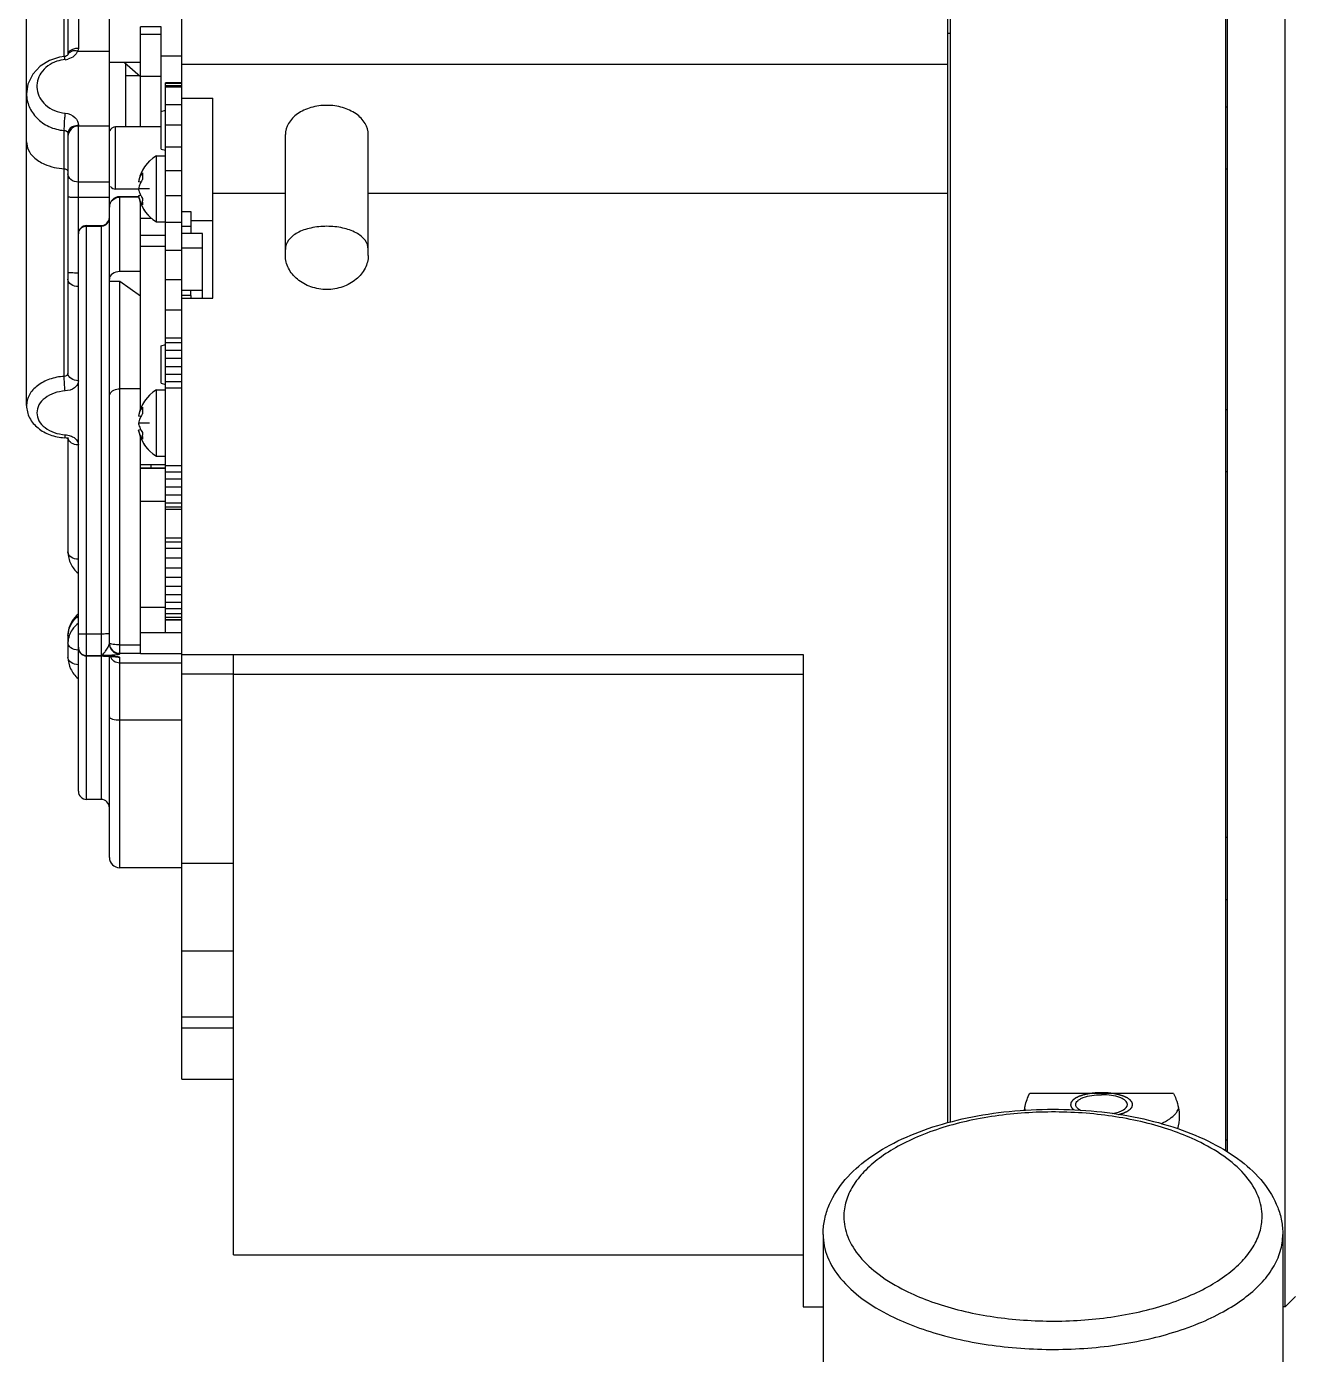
# Model space of a CAD drawing. Header units: millimetres. Extents: x 0 to 841, y 0 to 594.
# Drawn here: x 696.28 to 726.92, y 288.92 to 320.98 of the extents above; entities that cross this region are included whole.
import ezdxf

# ---------------------------------------------------------------- set-up
doc = ezdxf.new("R2010")
doc.units = ezdxf.units.MM
doc.header["$LTSCALE"] = 46.255
doc.layers.get('0').update_dxf_attribs({"linetype": 'CONTINUOUS'})
doc.layers.add('AXIS', color=7, linetype='CONTINUOUS')
doc.layers.add('COSMETIC', color=7, linetype='CONTINUOUS')

msp = doc.modelspace()

# ---------------------------------------------------------------- linework, layer by layer
at = {"color": 7, "linetype": 'CONTINUOUS'}
for p, q in [((718.533, 294.514), (718.533, 344.201)), ((726.674, 290.074), (726.674, 344.201)), ((698.283, 316.65), (698.283, 327.166)), ((696.283, 311.834), (696.283, 324.811)), ((697.533, 324.338), (697.533, 320.457)), ((697.192, 320.258), (697.192, 324.123)), ((697.283, 324.088), (697.283, 320.312)), ((700.033, 318.951), (700.033, 321.531)), ((699.033, 318.56), (699.033, 320.979)), ((699.533, 320.979), (699.033, 320.979)), ((699.533, 318.028), (699.533, 320.979)), ((699.533, 320.789), (699.033, 320.789)), ((697.283, 320.312), (697.281, 320.305)), ((697.515, 320.393), (698.283, 320.393)), ((697.195, 320.258), (697.081, 320.243)), ((699.033, 320.113), (698.283, 320.113)), ((698.646, 320.113), (699.033, 319.779)), ((698.683, 318.56), (698.683, 320.08)), ((699.533, 320.274), (700.033, 320.274)), ((718.533, 320.066), (700.033, 320.066)), ((699.017, 319.792), (698.683, 319.792)), ((699.033, 319.789), (699.533, 319.789)), ((700.033, 319.518), (699.634, 319.518)), ((700.033, 319.259), (700.783, 319.259)), ((700.783, 314.423), (700.783, 319.259)), ((725.243, 319.046), (725.274, 319.046)), ((699.533, 318.934), (699.634, 318.962)), ((697.192, 312.539), (697.192, 318.474)), ((697.283, 318.419), (697.283, 312.609)), ((697.533, 302.524), (697.533, 318.596)), ((698.283, 318.581), (697.533, 318.581)), ((698.433, 317.06), (698.433, 318.56)), ((699.533, 318.56), (698.433, 318.56)), ((702.533, 315.457), (702.533, 318.375)), ((704.533, 315.457), (704.533, 318.375)), ((699.418, 316.267), (699.418, 317.867)), ((699.418, 317.867), (699.634, 317.867)), ((699.533, 318.028), (699.634, 318.001)), ((725.243, 317.546), (725.274, 317.546)), ((698.283, 317.23), (697.533, 317.23)), ((699.042, 317.227), (698.986, 317.235)), ((698.283, 316.855), (697.533, 316.855)), ((698.986, 317.06), (698.433, 317.06)), ((698.533, 315.067), (698.533, 316.876)), ((698.986, 316.876), (698.533, 316.876)), ((698.986, 316.867), (698.533, 316.867)), ((699.042, 316.907), (698.986, 316.899)), ((699.033, 316.906), (699.033, 316.925)), ((700.783, 316.961), (702.533, 316.961)), ((704.533, 316.961), (718.533, 316.961)), ((698.283, 306.085), (698.283, 316.626)), ((699.033, 311.74), (699.033, 316.737)), ((697.733, 302.324), (697.733, 316.178)), ((697.733, 316.178), (698.083, 316.178)), ((697.733, 316.167), (698.083, 316.167)), ((698.083, 316.178), (698.083, 305.801)), ((699.033, 316.36), (699.294, 316.36)), ((699.418, 316.267), (699.634, 316.267)), ((700.783, 316.29), (700.258, 316.29)), ((699.033, 315.946), (699.634, 315.946)), ((699.033, 315.683), (699.634, 315.683)), ((699.033, 315.067), (698.533, 315.067)), ((698.283, 314.84), (698.533, 314.84)), ((698.533, 305.835), (698.533, 314.84)), ((698.533, 314.84), (699.033, 314.486)), ((700.033, 297.074), (700.033, 314.423)), ((700.033, 314.423), (700.783, 314.423)), ((699.533, 313.278), (699.634, 313.305)), ((699.533, 312.371), (699.533, 313.278)), ((699.634, 313.464), (699.634, 313.462)), ((700.033, 313.464), (699.634, 313.464)), ((700.033, 313.462), (699.634, 313.462)), ((699.533, 312.371), (699.634, 312.344)), ((699.033, 312.238), (698.533, 312.238)), ((699.418, 310.61), (699.418, 312.21)), ((699.418, 312.21), (699.634, 312.21)), ((725.243, 311.74), (725.274, 311.74)), ((699.042, 311.57), (698.986, 311.578)), ((697.283, 311.026), (697.283, 308.299)), ((699.042, 311.25), (698.986, 311.243)), ((699.033, 305.85), (699.033, 311.081)), ((699.033, 310.411), (699.283, 310.411)), ((699.283, 310.411), (699.634, 310.414)), ((699.418, 310.61), (699.634, 310.61)), ((700.033, 310.376), (699.634, 310.376)), ((699.634, 310.312), (699.033, 310.312)), ((725.243, 310.24), (725.274, 310.24)), ((699.033, 309.527), (699.634, 309.527)), ((700.033, 309.381), (699.634, 309.381)), ((699.634, 308.534), (699.634, 308.533)), ((700.033, 308.534), (699.634, 308.534)), ((700.033, 308.533), (699.634, 308.533)), ((699.033, 306.965), (699.634, 306.965)), ((697.283, 306.284), (697.283, 305.753)), ((697.733, 306.324), (698.083, 306.324)), ((699.033, 306.35), (700.033, 306.35)), ((698.533, 306.057), (699.033, 306.057)), ((697.733, 305.801), (698.083, 305.801)), ((697.733, 305.788), (698.083, 305.788)), ((697.733, 305.788), (698.083, 305.788)), ((698.083, 305.788), (698.083, 305.788)), ((698.09, 305.787), (698.083, 305.788)), ((698.09, 305.787), (698.083, 305.788)), ((698.083, 305.787), (698.083, 302.324)), ((698.283, 300.924), (698.283, 305.779)), ((698.533, 305.853), (699.033, 305.853)), ((698.533, 300.674), (698.533, 305.754)), ((698.533, 305.624), (700.033, 305.624)), ((699.033, 305.85), (700.033, 305.85)), ((700.033, 305.824), (715.033, 305.824)), ((701.283, 291.324), (701.283, 305.824)), ((715.033, 305.824), (715.033, 290.074)), ((701.283, 305.351), (700.033, 305.351)), ((715.033, 305.341), (701.283, 305.341)), ((698.533, 304.242), (700.033, 304.242)), ((698.083, 302.324), (697.733, 302.324)), ((725.243, 301.408), (725.274, 301.408)), ((700.033, 300.785), (701.283, 300.785)), ((700.033, 300.674), (698.533, 300.674)), ((725.243, 299.908), (725.274, 299.908)), ((700.033, 298.671), (701.283, 298.671)), ((700.033, 297.074), (701.283, 297.074)), ((700.033, 295.571), (700.033, 296.808)), ((700.033, 295.571), (701.283, 295.571)), ((725.243, 294.102), (725.274, 294.102)), ((715.518, 291.819), (715.518, 281.762)), ((726.618, 291.819), (726.618, 282.799)), ((701.283, 291.324), (715.033, 291.324)), ((726.924, 290.324), (726.674, 290.074)), ((715.033, 290.074), (715.518, 290.074))]:
    msp.add_line(p, q, dxfattribs=at)
at = {"color": 6, "linetype": 'CONTINUOUS'}
for p, q in [((699.634, 313.464), (699.634, 319.628)), ((700.033, 319.628), (699.634, 319.628)), ((700.033, 319.608), (699.634, 319.608)), ((700.033, 319.551), (699.634, 319.551)), ((700.033, 319.097), (699.634, 319.097)), ((700.033, 314.423), (700.033, 318.951)), ((700.033, 318.606), (699.634, 318.606)), ((700.033, 318.074), (699.634, 318.074)), ((700.033, 317.504), (699.634, 317.504)), ((700.033, 316.897), (699.634, 316.897)), ((700.258, 316.511), (700.033, 316.511)), ((700.258, 315.99), (700.258, 316.511)), ((700.033, 316.254), (699.634, 316.254)), ((700.258, 316.157), (700.033, 316.157)), ((700.533, 315.99), (700.033, 315.99)), ((700.533, 314.423), (700.533, 315.99)), ((700.033, 315.579), (699.634, 315.579)), ((700.533, 315.635), (700.033, 315.635)), ((700.033, 314.873), (699.634, 314.873)), ((700.533, 314.609), (700.033, 314.609)), ((700.248, 314.487), (700.248, 314.609)), ((700.258, 314.487), (700.033, 314.487)), ((700.258, 314.423), (700.258, 314.487)), ((700.033, 314.138), (699.634, 314.138)), ((699.634, 308.534), (699.634, 313.462)), ((700.033, 313.35), (699.634, 313.35)), ((700.033, 313.162), (699.634, 313.162)), ((700.033, 312.966), (699.634, 312.966)), ((700.033, 312.77), (699.634, 312.77)), ((700.033, 312.581), (699.634, 312.581)), ((700.033, 312.408), (699.634, 312.408)), ((700.033, 312.255), (699.634, 312.255)), ((700.033, 310.227), (699.634, 310.227)), ((700.033, 310.053), (699.634, 310.053)), ((700.033, 309.865), (699.634, 309.865)), ((700.033, 309.669), (699.634, 309.669)), ((700.033, 309.473), (699.634, 309.473)), ((700.033, 309.327), (699.634, 309.327)), ((700.033, 308.628), (699.634, 308.628)), ((699.634, 306.35), (699.634, 308.533)), ((700.033, 308.38), (699.634, 308.38)), ((700.033, 308.145), (699.634, 308.145)), ((700.033, 307.909), (699.634, 307.909)), ((700.033, 307.68), (699.634, 307.68)), ((700.033, 307.462), (699.634, 307.462)), ((700.033, 307.26), (699.634, 307.26)), ((700.033, 307.081), (699.634, 307.081)), ((700.033, 306.927), (699.634, 306.927)), ((700.033, 306.804), (699.634, 306.804)), ((700.033, 306.714), (699.634, 306.714)), ((700.033, 306.659), (699.634, 306.659)), ((700.033, 306.65), (699.634, 306.65))]:
    msp.add_line(p, q, dxfattribs=at)
at = {"color": 7, "linetype": 'CONTINUOUS'}
for points in [[(697.081, 320.243), (696.833, 320.166), (696.61, 320.029), (696.432, 319.837), (696.317, 319.597), (696.283, 319.36)], [(697.281, 320.305), (697.279, 320.3), (697.274, 320.293), (697.265, 320.284), (697.25, 320.274), (697.226, 320.264), (697.195, 320.258)], [(698.09, 305.787), (698.138, 305.785), (698.197, 305.783), (698.253, 305.781), (698.306, 305.778), (698.353, 305.775)], [(698.353, 305.775), (698.394, 305.773), (698.427, 305.77), (698.452, 305.768), (698.459, 305.767)]]:
    msp.add_lwpolyline(points, dxfattribs=at)
for centre, radius, start, end in [((697.281, 319.333), 0.855, 94.4963, 108.1642), ((697.183, 320.585), 0.401, 274.4979, 284.1895), ((697.533, 318.331), 0.25, 90, 180), ((698.433, 318.41), 0.15, 90, 162), ((699.91, 317.067), 0.94, 121.6366, 169.7188), ((699.539, 317.379), 0.46, 170.8607, 176.4531), ((698.433, 317.21), 0.15, 216, 270), ((699.449, 317.151), 0.47, 161.8813, 169.6995), ((699.562, 317.377), 0.483, 176.4111, 178.052), ((699.574, 317.376), 0.495, 178.0534, 180.0043), ((699.589, 317.376), 0.51, 180.0048, 181.9192), ((699.602, 317.377), 0.524, 181.9178, 183.4735), ((699.628, 317.379), 0.549, 183.488, 188.4606), ((698.533, 316.626), 0.25, 90, 180), ((699.91, 317.067), 0.94, 190.2812, 238.3634), ((699.454, 316.985), 0.476, 190.3516, 202.8008), ((699.599, 317.2), 0.63, 207.7156, 210.381), ((699.629, 317.217), 0.664, 210.3871, 215.0279), ((699.602, 316.757), 0.523, 176.5255, 178.082), ((699.636, 316.755), 0.557, 171.5751, 176.4765), ((699.077, 316.65), 0.795, 180.0016, 181.7417), ((699.581, 316.758), 0.503, 178.0676, 181.9324), ((699.562, 316.757), 0.483, 181.9483, 183.59), ((699.544, 316.756), 0.465, 183.5777, 189.1083), ((697.733, 315.978), 0.2, 90, 180), ((698.083, 316.378), 0.2, 270, 360), ((698.088, 316.364), 0.195, 337.1744, 354.159), ((698.092, 316.363), 0.19, 354.1792, 359.9846), ((699.91, 311.41), 0.94, 121.6366, 169.7188), ((699.562, 311.72), 0.483, 176.4111, 178.052), ((699.574, 311.72), 0.495, 178.0534, 180.0043), ((699.589, 311.72), 0.51, 180.0048, 181.9192), ((699.602, 311.72), 0.524, 181.9178, 183.4735), ((699.539, 311.722), 0.46, 170.8607, 176.4531), ((699.628, 311.722), 0.549, 183.488, 188.4606), ((699.449, 311.494), 0.47, 161.8813, 169.6995), ((699.91, 311.41), 0.94, 190.2812, 238.3634), ((699.602, 311.1), 0.523, 176.5255, 178.082), ((699.581, 311.101), 0.503, 178.0676, 181.9324), ((699.562, 311.1), 0.483, 181.9483, 183.59), ((699.636, 311.098), 0.557, 171.5751, 176.4765), ((699.544, 311.099), 0.465, 183.5777, 189.1083), ((698.05, 306.209), 0.787, 137.9932, 139.7397), ((698.056, 306.203), 0.796, 137.3603, 137.9948), ((698.066, 306.194), 0.81, 135.1834, 137.3557), ((698.05, 306.105), 0.828, 129.1463, 132.9145), ((698.087, 306.173), 0.839, 132.0271, 135.177), ((697.533, 306.277), 0.347, 268.3739, 269.9983), ((697.733, 305.988), 0.2, 180, 270), ((697.732, 306.001), 0.2, 202.5585, 270.0141), ((697.732, 305.988), 0.2, 202.5585, 270.0141), ((698.533, 306.085), 0.25, 201.4216, 209.8793), ((698.533, 305.875), 0.25, 202.6441, 217.9622), ((698.533, 305.875), 0.251, 218.0363, 235.983), ((697.733, 302.524), 0.2, 180, 270), ((698.083, 302.124), 0.2, 0, 90), ((698.533, 300.924), 0.25, 180, 270)]:
    msp.add_arc(centre, radius, start, end, dxfattribs=at)
for points, knots in [([(697.515, 320.393), (697.467, 320.403), (697.374, 320.404), (697.295, 320.341), (697.281, 320.305)], [0, 0, 0, 0, 0.558747, 1, 1, 1, 1]), ([(697.515, 320.393), (697.498, 320.348), (697.434, 320.259), (697.336, 320.211), (697.281, 320.197)], [0, 0, 0, 0, 0.461144, 1, 1, 1, 1]), ([(697.533, 320.457), (697.5, 320.457), (697.439, 320.45), (697.343, 320.418), (697.283, 320.354), (697.283, 320.312)], [0, 0, 0, 0, 0.311025, 0.592685, 1, 1, 1, 1]), ([(697.015, 320.146), (696.863, 320.096), (696.597, 319.914), (696.483, 319.453), (696.725, 319.031), (697.043, 318.91), (697.214, 318.896)], [0, 0, 0, 0, 0.263385, 0.484855, 0.716319, 1, 1, 1, 1]), ([(697.198, 320.256), (697.197, 320.257), (697.197, 320.258), (697.195, 320.258), (697.195, 320.258)], [0, 0, 0, 0, 0.60817, 1, 1, 1, 1]), ([(697.214, 320.186), (697.212, 320.201), (697.207, 320.225), (697.202, 320.249), (697.198, 320.256)], [0, 0, 0, 0, 0.654913, 1, 1, 1, 1]), ([(696.283, 319.36), (696.283, 319.256), (696.328, 319.04), (696.519, 318.757), (696.819, 318.548), (697.064, 318.485), (697.192, 318.474)], [0, 0, 0, 0, 0.22611, 0.464318, 0.722721, 1, 1, 1, 1]), ([(704.533, 318.375), (704.533, 318.469), (704.472, 318.67), (704.239, 318.901), (703.911, 319.049), (703.533, 319.1), (703.154, 319.049), (702.826, 318.901), (702.593, 318.67), (702.533, 318.469), (702.533, 318.375)], [0, 0, 0, 0, 0.104747, 0.222329, 0.356016, 0.5, 0.643984, 0.777671, 0.895253, 1, 1, 1, 1]), ([(697.214, 318.896), (697.208, 318.858), (697.199, 318.774), (697.188, 318.653), (697.188, 318.552), (697.185, 318.493), (697.192, 318.474)], [0, 0, 0, 0, 0.277514, 0.59484, 0.86095, 1, 1, 1, 1]), ([(697.214, 318.896), (697.301, 318.89), (697.462, 318.825), (697.533, 318.666), (697.533, 318.596)], [0, 0, 0, 0, 0.553267, 1, 1, 1, 1]), ([(697.192, 318.474), (697.209, 318.474), (697.244, 318.468), (697.283, 318.439), (697.283, 318.419)], [0, 0, 0, 0, 0.458123, 1, 1, 1, 1]), ([(697.408, 318.572), (697.373, 318.558), (697.312, 318.519), (697.283, 318.45), (697.283, 318.419)], [0, 0, 0, 0, 0.542476, 1, 1, 1, 1]), ([(696.283, 318.198), (696.283, 318.135), (696.315, 317.995), (696.467, 317.8), (696.762, 317.616), (697.029, 317.562), (697.192, 317.55)], [0, 0, 0, 0, 0.156862, 0.342374, 0.596477, 1, 1, 1, 1]), ([(697.192, 317.55), (697.218, 317.548), (697.26, 317.537), (697.283, 317.499), (697.283, 317.485)], [0, 0, 0, 0, 0.659313, 1, 1, 1, 1]), ([(697.533, 317.23), (697.47, 317.23), (697.349, 317.262), (697.283, 317.377), (697.283, 317.43)], [0, 0, 0, 0, 0.538761, 1, 1, 1, 1]), ([(699.002, 317.297), (699.011, 317.324), (699.034, 317.379), (699.067, 317.428), (699.085, 317.452)], [0, 0, 0, 0, 0.492492, 1, 1, 1, 1]), ([(699.042, 317.227), (699.035, 317.214), (699.01, 317.163), (698.993, 317.108), (698.986, 317.067)], [0, 0, 0, 0, 0.257256, 1, 1, 1, 1]), ([(699.085, 317.298), (699.081, 317.292), (699.065, 317.269), (699.051, 317.245), (699.042, 317.227)], [0, 0, 0, 0, 0.253764, 1, 1, 1, 1]), ([(697.533, 316.855), (697.501, 316.855), (697.442, 316.856), (697.372, 316.858), (697.328, 316.861), (697.303, 316.863), (697.292, 316.865), (697.283, 316.867), (697.283, 316.868)], [0, 0, 0, 0, 0.381071, 0.704307, 0.82831, 0.920846, 0.978293, 1, 1, 1, 1]), ([(698.283, 316.621), (698.283, 316.684), (698.337, 316.815), (698.469, 316.867), (698.533, 316.867)], [0, 0, 0, 0, 0.49671, 1, 1, 1, 1]), ([(698.986, 317.067), (698.988, 317.053), (699, 316.998), (699.022, 316.945), (699.042, 316.907)], [0, 0, 0, 0, 0.24406, 1, 1, 1, 1]), ([(699.085, 316.682), (699.078, 316.692), (699.051, 316.729), (699.029, 316.769), (699.015, 316.8)], [0, 0, 0, 0, 0.255228, 1, 1, 1, 1]), ([(697.548, 316.046), (697.563, 316.082), (697.615, 316.145), (697.694, 316.167), (697.733, 316.167)], [0, 0, 0, 0, 0.497296, 1, 1, 1, 1]), ([(704.533, 315.605), (704.533, 315.682), (704.467, 315.854), (704.23, 316.029), (703.907, 316.137), (703.533, 316.174), (703.158, 316.137), (702.835, 316.029), (702.598, 315.854), (702.533, 315.682), (702.533, 315.605)], [0, 0, 0, 0, 0.093156, 0.205494, 0.343995, 0.500001, 0.656003, 0.794506, 0.906843, 1, 1, 1, 1]), ([(704.533, 315.457), (704.533, 315.351), (704.475, 315.129), (704.248, 314.859), (703.918, 314.678), (703.533, 314.614), (703.147, 314.678), (702.817, 314.859), (702.59, 315.129), (702.533, 315.351), (702.533, 315.457)], [0, 0, 0, 0, 0.111463, 0.232014, 0.362802, 0.499999, 0.6372, 0.767986, 0.888538, 1, 1, 1, 1]), ([(697.533, 315.033), (697.501, 315.033), (697.442, 315.033), (697.372, 315.036), (697.328, 315.038), (697.303, 315.04), (697.292, 315.043), (697.283, 315.044), (697.283, 315.046)], [0, 0, 0, 0, 0.381071, 0.704307, 0.82831, 0.920846, 0.978293, 1, 1, 1, 1]), ([(697.533, 314.705), (697.471, 314.705), (697.357, 314.729), (697.283, 314.834), (697.283, 314.882)], [0, 0, 0, 0, 0.559768, 1, 1, 1, 1]), ([(698.533, 315.067), (698.471, 315.067), (698.356, 315.042), (698.283, 314.935), (698.283, 314.887)], [0, 0, 0, 0, 0.559619, 1, 1, 1, 1]), ([(697.192, 312.539), (697.072, 312.531), (696.841, 312.487), (696.544, 312.334), (696.336, 312.111), (696.283, 311.923), (696.283, 311.834)], [0, 0, 0, 0, 0.288269, 0.554029, 0.78881, 1, 1, 1, 1]), ([(697.283, 312.609), (697.283, 312.591), (697.256, 312.551), (697.214, 312.54), (697.192, 312.539)], [0, 0, 0, 0, 0.441981, 1, 1, 1, 1]), ([(697.214, 312.186), (697.211, 312.213), (697.199, 312.33), (697.192, 312.448), (697.192, 312.539)], [0, 0, 0, 0, 0.229867, 1, 1, 1, 1]), ([(697.533, 312.432), (697.533, 312.401), (697.514, 312.335), (697.413, 312.227), (697.294, 312.191), (697.214, 312.186)], [0, 0, 0, 0, 0.21244, 0.448604, 1, 1, 1, 1]), ([(697.533, 312.432), (697.471, 312.432), (697.357, 312.456), (697.283, 312.561), (697.283, 312.609)], [0, 0, 0, 0, 0.559768, 1, 1, 1, 1]), ([(697.214, 312.186), (697.124, 312.18), (696.952, 312.147), (696.728, 312.033), (696.572, 311.865), (696.514, 311.658), (696.572, 311.451), (696.728, 311.283), (696.952, 311.169), (697.124, 311.135), (697.214, 311.13)], [0, 0, 0, 0, 0.144122, 0.27701, 0.394403, 0.5, 0.605597, 0.72299, 0.855878, 1, 1, 1, 1]), ([(698.283, 312.058), (698.283, 312.07), (698.289, 312.12), (698.325, 312.163), (698.356, 312.186)], [0, 0, 0, 0, 0.234695, 1, 1, 1, 1]), ([(698.356, 312.186), (698.368, 312.194), (698.422, 312.225), (698.485, 312.238), (698.533, 312.238)], [0, 0, 0, 0, 0.235381, 1, 1, 1, 1]), ([(696.283, 311.834), (696.283, 311.732), (696.337, 311.521), (696.552, 311.272), (696.852, 311.11), (697.081, 311.064), (697.198, 311.057)], [0, 0, 0, 0, 0.233654, 0.475183, 0.730998, 1, 1, 1, 1]), ([(699.002, 311.64), (699.011, 311.668), (699.034, 311.722), (699.067, 311.771), (699.085, 311.795)], [0, 0, 0, 0, 0.492492, 1, 1, 1, 1]), ([(699.042, 311.57), (699.035, 311.557), (699.01, 311.506), (698.993, 311.452), (698.986, 311.41)], [0, 0, 0, 0, 0.257256, 1, 1, 1, 1]), ([(698.986, 311.41), (698.988, 311.397), (699, 311.341), (699.022, 311.288), (699.042, 311.25)], [0, 0, 0, 0, 0.24406, 1, 1, 1, 1]), ([(699.085, 311.641), (699.081, 311.635), (699.065, 311.612), (699.051, 311.588), (699.042, 311.57)], [0, 0, 0, 0, 0.253764, 1, 1, 1, 1]), ([(697.2, 311.058), (697.2, 311.058), (697.199, 311.057), (697.199, 311.057), (697.198, 311.057)], [0, 0, 0, 0, 0.598019, 1, 1, 1, 1]), ([(697.214, 311.13), (697.212, 311.113), (697.208, 311.09), (697.205, 311.065), (697.2, 311.058)], [0, 0, 0, 0, 0.673385, 1, 1, 1, 1]), ([(697.284, 311.032), (697.282, 311.033), (697.271, 311.04), (697.258, 311.045), (697.247, 311.048)], [0, 0, 0, 0, 0.178842, 1, 1, 1, 1]), ([(697.292, 311.026), (697.292, 311.026), (697.286, 311.028), (697.287, 311.03), (697.284, 311.032)], [0, 0, 0, 0, 0.044324, 1, 1, 1, 1]), ([(697.52, 310.883), (697.468, 310.885), (697.371, 310.908), (697.299, 310.984), (697.287, 311.026)], [0, 0, 0, 0, 0.549364, 1, 1, 1, 1]), ([(697.338, 311.105), (697.357, 311.098), (697.425, 311.069), (697.486, 311.017), (697.511, 310.969)], [0, 0, 0, 0, 0.275606, 1, 1, 1, 1]), ([(699.033, 311.107), (699.027, 311.118), (699.006, 311.161), (698.992, 311.207), (698.986, 311.243)], [0, 0, 0, 0, 0.253396, 1, 1, 1, 1]), ([(699.085, 311.026), (699.08, 311.032), (699.061, 311.058), (699.044, 311.086), (699.033, 311.107)], [0, 0, 0, 0, 0.253788, 1, 1, 1, 1]), ([(699.042, 311.25), (699.045, 311.244), (699.058, 311.22), (699.073, 311.197), (699.085, 311.179)], [0, 0, 0, 0, 0.246387, 1, 1, 1, 1]), ([(699.283, 310.411), (699.283, 310.407), (699.283, 310.385), (699.285, 310.363), (699.286, 310.346)], [0, 0, 0, 0, 0.216693, 1, 1, 1, 1]), ([(697.533, 308.122), (697.471, 308.122), (697.357, 308.146), (697.283, 308.251), (697.283, 308.299)], [0, 0, 0, 0, 0.559768, 1, 1, 1, 1]), ([(697.449, 306.718), (697.397, 306.657), (697.313, 306.521), (697.283, 306.362), (697.283, 306.284)], [0, 0, 0, 0, 0.504389, 1, 1, 1, 1]), ([(697.318, 306.47), (697.327, 306.492), (697.368, 306.582), (697.432, 306.661), (697.486, 306.712)], [0, 0, 0, 0, 0.239592, 1, 1, 1, 1]), ([(697.419, 306.463), (697.407, 306.449), (697.364, 306.392), (697.33, 306.328), (697.312, 306.278)], [0, 0, 0, 0, 0.258779, 1, 1, 1, 1]), ([(697.533, 306.315), (697.533, 306.316), (697.54, 306.317), (697.549, 306.319), (697.569, 306.32), (697.604, 306.322), (697.66, 306.324), (697.707, 306.324), (697.733, 306.324)], [0, 0, 0, 0, 0.02129, 0.078629, 0.171155, 0.295205, 0.618648, 1, 1, 1, 1]), ([(698.083, 306.324), (698.108, 306.324), (698.155, 306.325), (698.211, 306.326), (698.246, 306.328), (698.266, 306.329), (698.275, 306.332), (698.283, 306.332), (698.283, 306.334)], [0, 0, 0, 0, 0.381352, 0.704795, 0.828845, 0.921371, 0.97871, 1, 1, 1, 1]), ([(697.523, 305.93), (697.463, 305.932), (697.353, 305.957), (697.283, 306.06), (697.283, 306.107)], [0, 0, 0, 0, 0.55913, 1, 1, 1, 1]), ([(698.083, 305.801), (698.103, 305.805), (698.146, 305.839), (698.196, 305.911), (698.245, 305.994), (698.283, 306.055), (698.283, 306.085)], [0, 0, 0, 0, 0.176044, 0.434746, 0.742517, 1, 1, 1, 1]), ([(698.287, 306.092), (698.286, 306.093), (698.283, 306.096), (698.283, 306.099), (698.283, 306.1)], [0, 0, 0, 0, 0.547137, 1, 1, 1, 1]), ([(698.533, 306.057), (698.479, 306.057), (698.406, 306.06), (698.325, 306.075), (698.295, 306.085), (698.287, 306.092)], [0, 0, 0, 0, 0.642502, 0.868719, 1, 1, 1, 1]), ([(698.297, 306.016), (698.314, 305.97), (698.379, 305.884), (698.482, 305.853), (698.533, 305.853)], [0, 0, 0, 0, 0.49616, 1, 1, 1, 1]), ([(697.283, 305.753), (697.283, 305.658), (697.329, 305.462), (697.452, 305.306), (697.525, 305.24)], [0, 0, 0, 0, 0.492898, 1, 1, 1, 1]), ([(697.533, 305.577), (697.471, 305.577), (697.357, 305.6), (697.283, 305.705), (697.283, 305.753)], [0, 0, 0, 0, 0.559768, 1, 1, 1, 1]), ([(698.083, 305.801), (698.105, 305.802), (698.193, 305.806), (698.281, 305.809), (698.345, 305.813)], [0, 0, 0, 0, 0.262188, 1, 1, 1, 1]), ([(698.269, 305.78), (698.254, 305.781), (698.192, 305.784), (698.13, 305.786), (698.083, 305.788)], [0, 0, 0, 0, 0.242186, 1, 1, 1, 1]), ([(698.399, 305.773), (698.389, 305.774), (698.345, 305.777), (698.302, 305.779), (698.269, 305.78)], [0, 0, 0, 0, 0.230091, 1, 1, 1, 1]), ([(698.345, 305.813), (698.37, 305.814), (698.414, 305.817), (698.476, 305.821), (698.506, 305.828), (698.533, 305.83), (698.533, 305.835)], [0, 0, 0, 0, 0.398545, 0.713873, 0.920668, 1, 1, 1, 1]), ([(698.533, 305.754), (698.533, 305.758), (698.515, 305.761), (698.493, 305.765), (698.449, 305.769), (698.417, 305.772), (698.399, 305.773)], [0, 0, 0, 0, 0.079159, 0.281325, 0.594682, 1, 1, 1, 1]), ([(698.283, 304.318), (698.283, 304.307), (698.307, 304.28), (698.392, 304.25), (698.473, 304.242), (698.533, 304.242)], [0, 0, 0, 0, 0.128333, 0.34693, 1, 1, 1, 1]), ([(715.518, 291.819), (715.518, 291.93), (715.54, 292.153), (715.666, 292.592), (715.977, 293.107), (716.532, 293.626), (717.238, 294.059), (718.072, 294.403), (719.01, 294.655), (720.02, 294.809), (721.068, 294.861), (722.117, 294.809), (723.127, 294.655), (724.065, 294.403), (724.899, 294.059), (725.605, 293.626), (726.16, 293.107), (726.471, 292.592), (726.597, 292.153), (726.618, 291.93), (726.618, 291.819)], [0, 0, 0, 0, 0.024197, 0.04855, 0.098764, 0.152897, 0.212491, 0.277965, 0.348699, 0.423323, 0.500004, 0.576685, 0.651309, 0.722041, 0.787514, 0.847107, 0.901238, 0.95145, 0.975804, 1, 1, 1, 1]), ([(726.118, 292.252), (726.118, 292.334), (726.102, 292.503), (726, 292.843), (725.736, 293.258), (725.255, 293.692), (724.682, 294.032), (724.066, 294.295), (723.21, 294.563), (722.036, 294.766), (720.582, 294.8), (719.169, 294.629), (718.082, 294.316), (717.337, 293.966), (716.876, 293.676), (716.505, 293.354), (716.229, 293.005), (716.058, 292.635), (716.018, 292.376), (716.018, 292.252)], [0, 0, 0, 0, 0.020356, 0.041291, 0.086646, 0.138962, 0.199168, 0.249329, 0.303234, 0.419281, 0.540498, 0.659107, 0.767745, 0.816536, 0.860982, 0.900972, 0.936811, 0.969341, 1, 1, 1, 1]), ([(716.018, 292.252), (716.018, 292.169), (716.035, 292), (716.137, 291.66), (716.401, 291.245), (716.882, 290.811), (717.455, 290.471), (718.071, 290.208), (718.927, 289.94), (720.101, 289.738), (721.554, 289.703), (722.968, 289.874), (724.055, 290.187), (724.8, 290.537), (725.26, 290.827), (725.632, 291.149), (725.908, 291.498), (726.079, 291.868), (726.118, 292.127), (726.118, 292.252)], [0, 0, 0, 0, 0.020356, 0.041291, 0.086646, 0.138962, 0.199168, 0.249329, 0.303234, 0.419281, 0.540498, 0.659107, 0.767745, 0.816536, 0.860982, 0.900972, 0.936811, 0.969341, 1, 1, 1, 1]), ([(715.518, 291.819), (715.518, 291.727), (715.537, 291.542), (715.649, 291.169), (715.939, 290.712), (716.468, 290.235), (717.097, 289.862), (717.774, 289.573), (718.715, 289.278), (720.005, 289.056), (721.603, 289.018), (723.156, 289.206), (724.351, 289.549), (725.17, 289.934), (725.675, 290.253), (726.084, 290.607), (726.387, 290.991), (726.575, 291.397), (726.618, 291.681), (726.618, 291.819)], [0, 0, 0, 0, 0.020356, 0.041291, 0.086646, 0.138962, 0.199168, 0.249329, 0.303234, 0.419281, 0.540498, 0.659107, 0.767745, 0.816536, 0.860982, 0.900972, 0.936811, 0.96934, 1, 1, 1, 1])]:
    msp.add_open_spline(points, degree=3, knots=knots, dxfattribs=at)
for points in [[(697.533, 320.457), (697.533, 320.435), (697.526, 320.413), (697.515, 320.393)], [(697.533, 318.596), (697.49, 318.596), (697.447, 318.588), (697.408, 318.572)], [(698.083, 316.167), (698.109, 316.167), (698.135, 316.173), (698.159, 316.182)], [(698.159, 316.182), (698.183, 316.192), (698.205, 316.207), (698.224, 316.225)], [(698.224, 316.225), (698.242, 316.243), (698.257, 316.265), (698.267, 316.288)], [(697.533, 315.971), (697.533, 315.997), (697.538, 316.023), (697.548, 316.046)], [(697.247, 311.048), (697.231, 311.053), (697.215, 311.056), (697.198, 311.057)], [(697.214, 311.13), (697.256, 311.127), (697.298, 311.119), (697.338, 311.105)], [(697.287, 311.026), (697.284, 311.037), (697.283, 311.048), (697.283, 311.06)], [(697.511, 310.969), (697.524, 310.943), (697.533, 310.913), (697.533, 310.883)], [(697.283, 308.299), (697.283, 308.2), (697.308, 308.099), (697.352, 308.01)], [(697.352, 308.01), (697.394, 307.926), (697.455, 307.849), (697.525, 307.786)], [(697.527, 306.57), (697.488, 306.538), (697.451, 306.502), (697.419, 306.463)], [(697.283, 306.284), (697.283, 306.347), (697.295, 306.411), (697.318, 306.47)], [(697.312, 306.278), (697.293, 306.223), (697.283, 306.165), (697.283, 306.107)], [(697.533, 306.001), (697.533, 305.975), (697.538, 305.949), (697.548, 305.925)], [(697.533, 305.988), (697.533, 305.962), (697.538, 305.936), (697.548, 305.912)], [(698.283, 306.1), (698.283, 306.072), (698.288, 306.043), (698.297, 306.016)], [(698.283, 306.085), (698.283, 306.054), (698.289, 306.022), (698.3, 305.993)], [(698.316, 305.96), (698.338, 305.923), (698.37, 305.89), (698.408, 305.869)], [(698.393, 305.667), (698.433, 305.64), (698.484, 305.624), (698.533, 305.624)], [(698.408, 305.869), (698.445, 305.847), (698.489, 305.835), (698.533, 305.835)], [(698.458, 305.765), (698.482, 305.758), (698.508, 305.754), (698.533, 305.754)]]:
    msp.add_open_spline(points, degree=3, dxfattribs=at)
at = {"color": 2, "linetype": 'CONTINUOUS'}
for points, knots in [([(722.243, 295.242), (722.227, 295.241), (722.204, 295.24), (722.173, 295.239), (722.15, 295.238), (722.131, 295.238), (722.115, 295.237), (722.104, 295.237), (722.094, 295.236), (722.086, 295.235), (722.079, 295.234), (722.069, 295.233), (722.054, 295.231), (722.035, 295.229), (722.013, 295.227), (721.99, 295.224), (721.973, 295.222), (721.962, 295.221), (721.957, 295.22), (721.953, 295.22), (721.95, 295.219), (721.945, 295.218), (721.94, 295.217), (721.933, 295.216), (721.925, 295.214), (721.914, 295.212), (721.9, 295.209), (721.883, 295.205), (721.866, 295.201), (721.852, 295.199), (721.842, 295.196), (721.833, 295.195), (721.826, 295.193), (721.821, 295.192), (721.816, 295.191), (721.813, 295.19), (721.81, 295.189), (721.807, 295.188), (721.798, 295.185), (721.784, 295.181), (721.766, 295.175), (721.748, 295.169), (721.733, 295.164), (721.723, 295.16), (721.717, 295.159), (721.712, 295.157), (721.708, 295.156), (721.705, 295.155), (721.703, 295.154), (721.701, 295.154), (721.7, 295.153), (721.698, 295.152), (721.694, 295.15), (721.688, 295.147), (721.681, 295.144), (721.673, 295.14), (721.664, 295.135), (721.652, 295.129), (721.639, 295.123), (721.63, 295.119), (721.624, 295.116), (721.619, 295.113), (721.615, 295.111), (721.612, 295.11), (721.61, 295.109), (721.609, 295.108), (721.608, 295.108), (721.607, 295.107), (721.606, 295.107), (721.605, 295.105), (721.603, 295.104), (721.6, 295.102), (721.596, 295.099), (721.592, 295.096), (721.585, 295.09), (721.576, 295.083), (721.568, 295.077), (721.56, 295.071), (721.555, 295.067), (721.55, 295.063), (721.546, 295.06), (721.543, 295.058), (721.542, 295.057), (721.541, 295.057), (721.54, 295.056), (721.54, 295.055), (721.539, 295.054), (721.538, 295.052), (721.537, 295.051), (721.535, 295.048), (721.533, 295.045), (721.53, 295.04), (721.525, 295.033), (721.519, 295.024), (721.514, 295.017), (721.51, 295.011), (721.507, 295.008), (721.505, 295.005), (721.504, 295.003), (721.503, 295.001), (721.502, 295), (721.502, 294.998), (721.501, 294.996), (721.501, 294.993), (721.5, 294.989), (721.5, 294.984), (721.499, 294.978), (721.498, 294.971), (721.496, 294.963), (721.496, 294.957), (721.495, 294.953), (721.494, 294.949), (721.494, 294.946), (721.494, 294.944), (721.493, 294.942), (721.494, 294.94), (721.494, 294.939), (721.495, 294.937), (721.496, 294.934), (721.498, 294.93), (721.5, 294.924), (721.503, 294.917), (721.506, 294.908), (721.509, 294.9), (721.511, 294.895), (721.513, 294.892), (721.513, 294.89), (721.514, 294.888), (721.515, 294.886), (721.515, 294.885), (721.515, 294.884), (721.516, 294.884), (721.517, 294.883), (721.518, 294.882), (721.52, 294.88), (721.523, 294.877), (721.527, 294.872), (721.531, 294.868), (721.536, 294.862), (721.543, 294.855), (721.551, 294.847), (721.559, 294.838), (721.565, 294.833), (721.568, 294.83)], [0, 0, 0, 0, 0.03125, 0.046875, 0.0625, 0.078125, 0.085938, 0.09375, 0.101562, 0.105469, 0.109375, 0.117188, 0.125, 0.140625, 0.15625, 0.171875, 0.1875, 0.191406, 0.195312, 0.197266, 0.199219, 0.203125, 0.207031, 0.210938, 0.21875, 0.226562, 0.234375, 0.25, 0.265625, 0.273438, 0.28125, 0.289062, 0.292969, 0.296875, 0.300781, 0.302734, 0.304688, 0.308594, 0.3125, 0.328125, 0.34375, 0.359375, 0.375, 0.382812, 0.386719, 0.390625, 0.394531, 0.396484, 0.398438, 0.400391, 0.401367, 0.402344, 0.40625, 0.414062, 0.421875, 0.429688, 0.4375, 0.453125, 0.46875, 0.476562, 0.484375, 0.488281, 0.492188, 0.496094, 0.498047, 0.499023, 0.5, 0.500977, 0.501953, 0.503906, 0.507812, 0.511719, 0.515625, 0.523438, 0.53125, 0.546875, 0.5625, 0.570312, 0.578125, 0.585938, 0.59375, 0.595703, 0.597656, 0.598633, 0.599609, 0.601562, 0.603516, 0.605469, 0.609375, 0.613281, 0.617188, 0.625, 0.640625, 0.65625, 0.671875, 0.679688, 0.6875, 0.691406, 0.695312, 0.697266, 0.699219, 0.703125, 0.707031, 0.710938, 0.71875, 0.726562, 0.734375, 0.75, 0.765625, 0.773438, 0.78125, 0.789062, 0.792969, 0.796875, 0.800781, 0.802734, 0.804688, 0.808594, 0.8125, 0.820312, 0.828125, 0.84375, 0.859375, 0.875, 0.882812, 0.886719, 0.890625, 0.894531, 0.896484, 0.898438, 0.900391, 0.901367, 0.902344, 0.904297, 0.90625, 0.914062, 0.921875, 0.929688, 0.9375, 0.953125, 0.96875, 0.984375, 1, 1, 1, 1]), ([(722.652, 294.714), (722.66, 294.717), (722.675, 294.722), (722.698, 294.729), (722.718, 294.735), (722.733, 294.739), (722.745, 294.743), (722.754, 294.746), (722.761, 294.748), (722.765, 294.749), (722.767, 294.75), (722.768, 294.75), (722.77, 294.751), (722.773, 294.753), (722.777, 294.755), (722.782, 294.757), (722.789, 294.76), (722.797, 294.763), (722.807, 294.768), (722.816, 294.772), (722.826, 294.777), (722.836, 294.781), (722.844, 294.785), (722.85, 294.788), (722.854, 294.79), (722.858, 294.791), (722.86, 294.792), (722.862, 294.793), (722.863, 294.794), (722.864, 294.795), (722.866, 294.796), (722.868, 294.798), (722.871, 294.8), (722.875, 294.802), (722.88, 294.805), (722.886, 294.81), (722.895, 294.816), (722.905, 294.823), (722.914, 294.83), (722.92, 294.834), (722.924, 294.837), (722.927, 294.838), (722.928, 294.84), (722.93, 294.841), (722.931, 294.841), (722.932, 294.842), (722.933, 294.843), (722.935, 294.845), (722.937, 294.848), (722.94, 294.851), (722.943, 294.856), (722.948, 294.861), (722.954, 294.869), (722.96, 294.876), (722.965, 294.882), (722.968, 294.886), (722.971, 294.889), (722.973, 294.892), (722.975, 294.894), (722.976, 294.896), (722.977, 294.896), (722.977, 294.897), (722.977, 294.897), (722.977, 294.898), (722.977, 294.899), (722.978, 294.901), (722.979, 294.903), (722.979, 294.906), (722.98, 294.909), (722.981, 294.912), (722.983, 294.917), (722.985, 294.925), (722.987, 294.932), (722.989, 294.939), (722.99, 294.942), (722.991, 294.945), (722.991, 294.948), (722.992, 294.95), (722.992, 294.951), (722.992, 294.952), (722.993, 294.952), (722.992, 294.953), (722.992, 294.954), (722.992, 294.955), (722.991, 294.957), (722.991, 294.96), (722.99, 294.963), (722.989, 294.968), (722.987, 294.974), (722.986, 294.982), (722.984, 294.989), (722.982, 294.996), (722.981, 295), (722.981, 295.003), (722.98, 295.005), (722.98, 295.007), (722.979, 295.008), (722.979, 295.009), (722.979, 295.009), (722.979, 295.009), (722.978, 295.01), (722.977, 295.012), (722.975, 295.014), (722.973, 295.017), (722.97, 295.02), (722.967, 295.025), (722.962, 295.03), (722.958, 295.036), (722.954, 295.041), (722.95, 295.047), (722.946, 295.051), (722.944, 295.055), (722.941, 295.058), (722.94, 295.06), (722.938, 295.062), (722.938, 295.062), (722.937, 295.063), (722.937, 295.063), (722.936, 295.064), (722.935, 295.065), (722.933, 295.066), (722.93, 295.068), (722.926, 295.071), (722.922, 295.074), (722.913, 295.08), (722.904, 295.087), (722.895, 295.094), (722.888, 295.099), (722.881, 295.104), (722.875, 295.108), (722.872, 295.111), (722.87, 295.112), (722.869, 295.112), (722.868, 295.113), (722.867, 295.114), (722.866, 295.114), (722.864, 295.115), (722.86, 295.117), (722.857, 295.119), (722.852, 295.121), (722.846, 295.124), (722.835, 295.129), (722.822, 295.135), (722.81, 295.141), (722.8, 295.145), (722.792, 295.149), (722.786, 295.152), (722.782, 295.154), (722.779, 295.155), (722.777, 295.156), (722.776, 295.157), (722.774, 295.157), (722.77, 295.158), (722.765, 295.16), (722.76, 295.162), (722.754, 295.164), (722.746, 295.166), (722.732, 295.17), (722.717, 295.175), (722.701, 295.18), (722.69, 295.184), (722.68, 295.187), (722.672, 295.19), (722.667, 295.191), (722.663, 295.192), (722.661, 295.193), (722.659, 295.193), (722.657, 295.194), (722.653, 295.195), (722.647, 295.196), (722.639, 295.198), (722.628, 295.2), (722.61, 295.204), (722.593, 295.207), (722.575, 295.211), (722.562, 295.213), (722.551, 295.216), (722.544, 295.217), (722.539, 295.218), (722.536, 295.219), (722.533, 295.22), (722.529, 295.22), (722.526, 295.22), (722.519, 295.221), (722.508, 295.222), (722.493, 295.224), (722.474, 295.226), (722.455, 295.229), (722.435, 295.231), (722.421, 295.233), (722.409, 295.234), (722.4, 295.235), (722.396, 295.236), (722.393, 295.236), (722.39, 295.236), (722.388, 295.236), (722.383, 295.237), (722.375, 295.237), (722.362, 295.237), (722.347, 295.238), (722.327, 295.239), (722.302, 295.24), (722.272, 295.241), (722.252, 295.242), (722.243, 295.242)], [0, 0, 0, 0, 0.015625, 0.03125, 0.046875, 0.054688, 0.0625, 0.070312, 0.074219, 0.076172, 0.077148, 0.078125, 0.080078, 0.082031, 0.085938, 0.089844, 0.09375, 0.101562, 0.109375, 0.117188, 0.125, 0.132812, 0.140625, 0.144531, 0.148438, 0.150391, 0.152344, 0.154297, 0.155273, 0.15625, 0.158203, 0.160156, 0.164062, 0.167969, 0.171875, 0.179688, 0.1875, 0.203125, 0.210938, 0.21875, 0.222656, 0.224609, 0.226562, 0.228516, 0.229492, 0.230469, 0.232422, 0.234375, 0.238281, 0.242188, 0.25, 0.257812, 0.265625, 0.28125, 0.289062, 0.292969, 0.296875, 0.300781, 0.304688, 0.306641, 0.307129, 0.307617, 0.308105, 0.308594, 0.310547, 0.3125, 0.316406, 0.320312, 0.324219, 0.328125, 0.335938, 0.34375, 0.359375, 0.367188, 0.371094, 0.375, 0.378906, 0.380859, 0.382812, 0.383789, 0.384766, 0.385742, 0.386719, 0.388672, 0.390625, 0.394531, 0.398438, 0.40625, 0.414062, 0.421875, 0.4375, 0.445312, 0.449219, 0.453125, 0.457031, 0.458984, 0.459961, 0.460938, 0.461426, 0.461914, 0.462891, 0.464844, 0.46875, 0.472656, 0.476562, 0.484375, 0.492188, 0.5, 0.507812, 0.515625, 0.523438, 0.527344, 0.53125, 0.535156, 0.537109, 0.538086, 0.538574, 0.539062, 0.540039, 0.541016, 0.542969, 0.546875, 0.550781, 0.554688, 0.5625, 0.578125, 0.585938, 0.59375, 0.601562, 0.609375, 0.611328, 0.613281, 0.614258, 0.615234, 0.616211, 0.617188, 0.619141, 0.621094, 0.625, 0.628906, 0.632812, 0.640625, 0.65625, 0.664062, 0.671875, 0.679688, 0.683594, 0.6875, 0.689453, 0.691406, 0.692383, 0.693359, 0.695312, 0.699219, 0.703125, 0.707031, 0.710938, 0.71875, 0.734375, 0.742188, 0.75, 0.757812, 0.761719, 0.765625, 0.767578, 0.769531, 0.770508, 0.771484, 0.773438, 0.777344, 0.78125, 0.789062, 0.796875, 0.8125, 0.820312, 0.828125, 0.835938, 0.839844, 0.841797, 0.84375, 0.845703, 0.847656, 0.849609, 0.851562, 0.859375, 0.867188, 0.875, 0.890625, 0.898438, 0.90625, 0.914062, 0.917969, 0.919922, 0.921875, 0.922852, 0.923828, 0.925781, 0.929688, 0.9375, 0.945312, 0.953125, 0.96875, 0.984375, 1, 1, 1, 1])]:
    msp.add_open_spline(points, degree=3, knots=knots, dxfattribs=at)
at = {"layer": 'AXIS', "color": 7, "linetype": 'CONTINUOUS'}
for p, q in [((718.593, 294.529), (718.593, 344.201)), ((725.243, 293.834), (725.243, 344.201)), ((725.274, 344.201), (725.274, 293.812)), ((718.533, 320.824), (718.593, 320.824)), ((699.634, 310.324), (699.033, 310.324)), ((700.033, 296.808), (700.033, 297.062)), ((700.033, 296.808), (701.283, 296.808)), ((723.979, 295.226), (720.506, 295.226)), ((715.518, 291.819), (715.518, 281.762)), ((726.618, 291.819), (726.618, 282.799)), ((726.674, 290.074), (726.618, 290.074))]:
    msp.add_line(p, q, dxfattribs=at)
for points, knots in [([(720.377, 294.813), (720.382, 294.848), (720.407, 294.991), (720.458, 295.128), (720.506, 295.226)], [0, 0, 0, 0, 0.243491, 1, 1, 1, 1]), ([(721.618, 294.955), (721.618, 294.989), (721.654, 295.044), (721.726, 295.092), (721.838, 295.143), (722.013, 295.183), (722.163, 295.194), (722.243, 295.194)], [0, 0, 0, 0, 0.145475, 0.245643, 0.366609, 0.661689, 1, 1, 1, 1]), ([(722.868, 294.955), (722.868, 294.989), (722.831, 295.044), (722.759, 295.092), (722.647, 295.143), (722.472, 295.183), (722.322, 295.194), (722.243, 295.194)], [0, 0, 0, 0, 0.145475, 0.245643, 0.366609, 0.661689, 1, 1, 1, 1]), ([(723.979, 295.226), (724.001, 295.181), (724.079, 295.004), (724.118, 294.809), (724.118, 294.666)], [0, 0, 0, 0, 0.260321, 1, 1, 1, 1]), ([(721.734, 294.816), (721.716, 294.825), (721.665, 294.856), (721.618, 294.913), (721.618, 294.955)], [0, 0, 0, 0, 0.319309, 1, 1, 1, 1]), ([(722.501, 294.737), (722.552, 294.746), (722.645, 294.769), (722.778, 294.821), (722.868, 294.9), (722.868, 294.955)], [0, 0, 0, 0, 0.34671, 0.633356, 1, 1, 1, 1]), ([(723.679, 294.494), (723.751, 294.527), (723.879, 294.595), (723.991, 294.69), (724.032, 294.74)], [0, 0, 0, 0, 0.551179, 1, 1, 1, 1]), ([(724.032, 294.74), (724.04, 294.751), (724.071, 294.791), (724.094, 294.837), (724.105, 294.873)], [0, 0, 0, 0, 0.268083, 1, 1, 1, 1])]:
    msp.add_open_spline(points, degree=3, knots=knots, dxfattribs=at)
for points in [[(720.38, 294.873), (720.386, 294.853), (720.394, 294.834), (720.403, 294.815)], [(724.118, 294.666), (724.117, 294.566), (724.103, 294.466), (724.075, 294.371)]]:
    msp.add_open_spline(points, degree=3, dxfattribs=at)
at = {"layer": 'COSMETIC', "color": 7, "linetype": 'CONTINUOUS'}
for p, q in [((699.253, 317.067), (698.986, 317.067)), ((699.253, 311.41), (698.986, 311.41))]:
    msp.add_line(p, q, dxfattribs=at)
for centre, start, end in [((699.91, 317.067), 134.3646, 169.7188), ((699.91, 317.067), 190.2812, 225.6354), ((699.91, 311.41), 134.3646, 169.7188), ((699.91, 311.41), 190.2812, 225.6354)]:
    msp.add_arc(centre, 0.94, start, end, dxfattribs=at)

doc.saveas('drawing.dxf')
